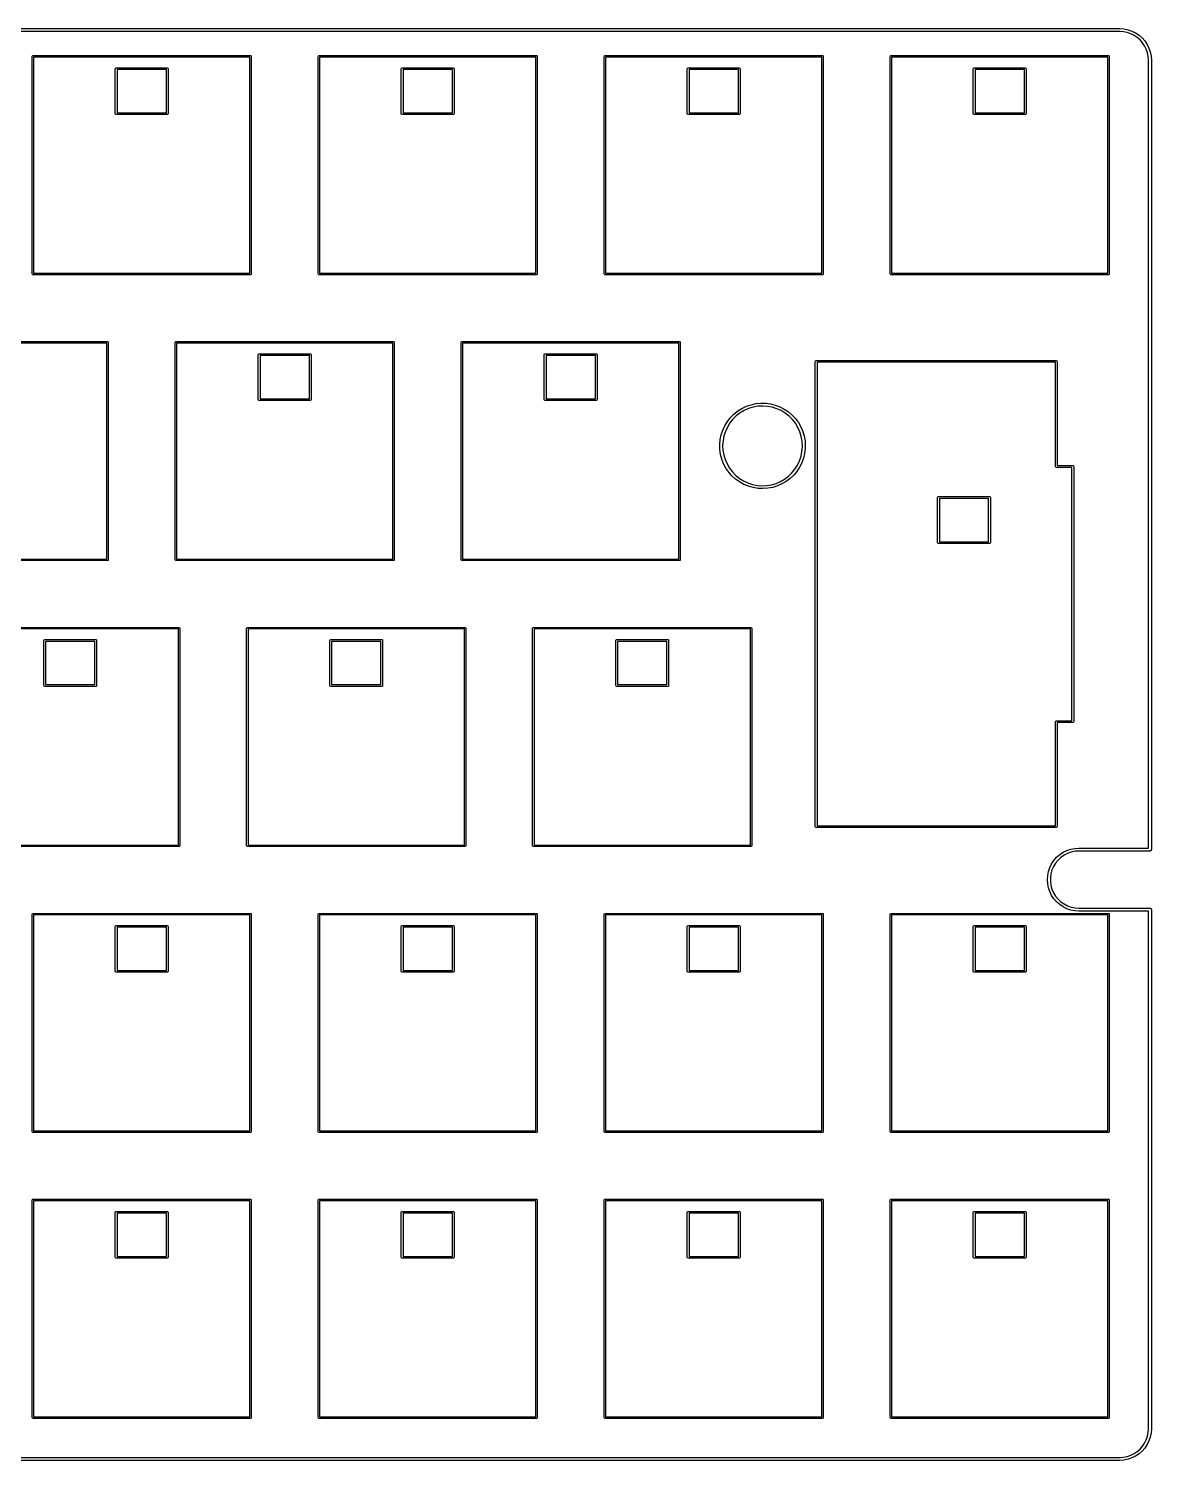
# Model space of a CAD drawing. Extents: x 0 to 11.3, y -3.8 to 0.
# Drawn here: x 8.328 to 11.273, y -3.773 to -0.017 of the extents above; entities that cross this region are included whole.
import ezdxf

# ---------------------------------------------------------------- set-up
doc = ezdxf.new("R2010")
doc.units = 0
doc.header["$MEASUREMENT"] = 0
doc.layers.add('BLACK', color=7, linetype='CONTINUOUS')

msp = doc.modelspace()

# ---------------------------------------------------------------- linework, layer by layer
at = {"layer": 'BLACK', "linetype": 'CONTINUOUS'}
for p, q in [((0.06, -0.0167), (11.19, -0.0167)), ((11.19, -0.0246), (0.06, -0.0246)), ((11.19, -0.0167), (11.2008, -0.0174)), ((11.1904, -0.0245), (11.19, -0.0246)), ((11.1997, -0.0251), (11.1904, -0.0245)), ((11.2094, -0.027), (11.1997, -0.0251)), ((11.2008, -0.0174), (11.2114, -0.0195)), ((11.2186, -0.0302), (11.2094, -0.027)), ((11.2114, -0.0195), (11.2216, -0.023)), ((11.2274, -0.0345), (11.2186, -0.0302)), ((11.2216, -0.023), (11.2313, -0.0278)), ((11.2356, -0.0399), (11.2274, -0.0345)), ((11.2313, -0.0278), (11.2403, -0.0338)), ((11.2403, -0.0338), (11.2484, -0.0409)), ((11.243, -0.0464), (11.2356, -0.0399)), ((11.2494, -0.0538), (11.243, -0.0464)), ((11.2484, -0.0409), (11.2556, -0.0491)), ((11.2549, -0.0619), (11.2494, -0.0538)), ((11.2592, -0.0707), (11.2549, -0.0619)), ((11.2556, -0.0491), (11.2616, -0.0581)), ((11.2624, -0.08), (11.2592, -0.0707)), ((11.2616, -0.0581), (11.2663, -0.0678)), ((11.2663, -0.0678), (11.2698, -0.078)), ((8.3376, -0.0896), (8.3382, -0.0882)), ((8.3376, -0.6604), (8.3376, -0.0896)), ((8.3382, -0.0882), (8.3396, -0.0876)), ((8.3396, -0.0876), (8.9104, -0.0876)), ((8.3415, -0.0915), (8.3415, -0.6585)), ((8.9085, -0.0915), (8.3415, -0.0915)), ((8.9085, -0.6585), (8.9085, -0.0915)), ((8.9104, -0.0876), (8.9118, -0.0882)), ((8.9118, -0.0882), (8.9124, -0.0896)), ((8.9124, -0.0896), (8.9124, -0.6604)), ((9.0876, -0.0896), (9.0882, -0.0882)), ((9.0876, -0.6604), (9.0876, -0.0896)), ((9.0882, -0.0882), (9.0896, -0.0876)), ((9.0896, -0.0876), (9.6604, -0.0876)), ((9.0915, -0.0915), (9.0915, -0.6585)), ((9.6585, -0.0915), (9.0915, -0.0915)), ((9.6585, -0.6585), (9.6585, -0.0915)), ((9.6604, -0.0876), (9.6618, -0.0882)), ((9.6618, -0.0882), (9.6624, -0.0896)), ((9.6624, -0.0896), (9.6624, -0.6604)), ((9.8376, -0.0896), (9.8382, -0.0882)), ((9.8376, -0.6604), (9.8376, -0.0896)), ((9.8382, -0.0882), (9.8396, -0.0876)), ((9.8396, -0.0876), (10.4104, -0.0876)), ((9.8415, -0.0915), (9.8415, -0.6585)), ((10.4085, -0.0915), (9.8415, -0.0915)), ((10.4085, -0.6585), (10.4085, -0.0915)), ((10.4104, -0.0876), (10.4118, -0.0882)), ((10.4118, -0.0882), (10.4124, -0.0896)), ((10.4124, -0.0896), (10.4124, -0.6604)), ((10.5876, -0.0896), (10.5882, -0.0882)), ((10.5876, -0.6604), (10.5876, -0.0896)), ((10.5882, -0.0882), (10.5896, -0.0876)), ((10.5896, -0.0876), (11.1604, -0.0876)), ((10.5915, -0.0915), (10.5915, -0.6585)), ((11.1585, -0.0915), (10.5915, -0.0915)), ((11.1585, -0.6585), (11.1585, -0.0915)), ((11.1604, -0.0876), (11.1618, -0.0882)), ((11.1618, -0.0882), (11.1624, -0.0896)), ((11.1624, -0.0896), (11.1624, -0.6604)), ((11.2643, -0.0896), (11.2624, -0.08)), ((11.2649, -0.099), (11.2643, -0.0896)), ((11.2648, -0.0994), (11.2649, -0.099)), ((11.2648, -2.1663), (11.2648, -0.0994)), ((11.2698, -0.078), (11.2719, -0.0886)), ((11.2719, -0.0886), (11.2726, -0.0994)), ((11.2726, -0.0994), (11.2726, -2.1703)), ((8.5557, -0.1218), (8.5564, -0.1202)), ((8.5557, -0.24), (8.5557, -0.1218)), ((8.5564, -0.1202), (8.5581, -0.1195)), ((8.5581, -0.1195), (8.6919, -0.1195)), ((8.5604, -0.1242), (8.5604, -0.2376)), ((8.6896, -0.1242), (8.5604, -0.1242)), ((8.6896, -0.2376), (8.6896, -0.1242)), ((8.6919, -0.1195), (8.6936, -0.1202)), ((8.6936, -0.1202), (8.6943, -0.1218)), ((8.6943, -0.1218), (8.6943, -0.24)), ((9.3057, -0.1218), (9.3064, -0.1202)), ((9.3057, -0.24), (9.3057, -0.1218)), ((9.3064, -0.1202), (9.3081, -0.1195)), ((9.3081, -0.1195), (9.4419, -0.1195)), ((9.3104, -0.1242), (9.3104, -0.2376)), ((9.4396, -0.1242), (9.3104, -0.1242)), ((9.4396, -0.2376), (9.4396, -0.1242)), ((9.4419, -0.1195), (9.4436, -0.1202)), ((9.4436, -0.1202), (9.4443, -0.1218)), ((9.4443, -0.1218), (9.4443, -0.24)), ((10.0557, -0.1218), (10.0564, -0.1202)), ((10.0557, -0.24), (10.0557, -0.1218)), ((10.0564, -0.1202), (10.0581, -0.1195)), ((10.0581, -0.1195), (10.1919, -0.1195)), ((10.0604, -0.1242), (10.0604, -0.2376)), ((10.1896, -0.1242), (10.0604, -0.1242)), ((10.1896, -0.2376), (10.1896, -0.1242)), ((10.1919, -0.1195), (10.1936, -0.1202)), ((10.1936, -0.1202), (10.1943, -0.1218)), ((10.1943, -0.1218), (10.1943, -0.24)), ((10.8057, -0.1218), (10.8064, -0.1202)), ((10.8057, -0.24), (10.8057, -0.1218)), ((10.8064, -0.1202), (10.8081, -0.1195)), ((10.8081, -0.1195), (10.9419, -0.1195)), ((10.8104, -0.1242), (10.8104, -0.2376)), ((10.9396, -0.1242), (10.8104, -0.1242)), ((10.9396, -0.2376), (10.9396, -0.1242)), ((10.9419, -0.1195), (10.9436, -0.1202)), ((10.9436, -0.1202), (10.9443, -0.1218)), ((10.9443, -0.1218), (10.9443, -0.24)), ((8.5564, -0.2416), (8.5557, -0.24)), ((8.5581, -0.2423), (8.5564, -0.2416)), ((8.6919, -0.2423), (8.5581, -0.2423)), ((8.5604, -0.2376), (8.6896, -0.2376)), ((8.6936, -0.2416), (8.6919, -0.2423)), ((8.6943, -0.24), (8.6936, -0.2416)), ((9.3064, -0.2416), (9.3057, -0.24)), ((9.3081, -0.2423), (9.3064, -0.2416)), ((9.4419, -0.2423), (9.3081, -0.2423)), ((9.3104, -0.2376), (9.4396, -0.2376)), ((9.4436, -0.2416), (9.4419, -0.2423)), ((9.4443, -0.24), (9.4436, -0.2416)), ((10.0564, -0.2416), (10.0557, -0.24)), ((10.0581, -0.2423), (10.0564, -0.2416)), ((10.1919, -0.2423), (10.0581, -0.2423)), ((10.0604, -0.2376), (10.1896, -0.2376)), ((10.1936, -0.2416), (10.1919, -0.2423)), ((10.1943, -0.24), (10.1936, -0.2416)), ((10.8064, -0.2416), (10.8057, -0.24)), ((10.8081, -0.2423), (10.8064, -0.2416)), ((10.9419, -0.2423), (10.8081, -0.2423)), ((10.8104, -0.2376), (10.9396, -0.2376)), ((10.9436, -0.2416), (10.9419, -0.2423)), ((10.9443, -0.24), (10.9436, -0.2416)), ((8.3382, -0.6618), (8.3376, -0.6604)), ((8.3396, -0.6624), (8.3382, -0.6618)), ((8.9104, -0.6624), (8.3396, -0.6624)), ((8.3415, -0.6585), (8.9085, -0.6585)), ((8.9118, -0.6618), (8.9104, -0.6624)), ((8.9124, -0.6604), (8.9118, -0.6618)), ((9.0882, -0.6618), (9.0876, -0.6604)), ((9.0896, -0.6624), (9.0882, -0.6618)), ((9.6604, -0.6624), (9.0896, -0.6624)), ((9.0915, -0.6585), (9.6585, -0.6585)), ((9.6618, -0.6618), (9.6604, -0.6624)), ((9.6624, -0.6604), (9.6618, -0.6618)), ((9.8382, -0.6618), (9.8376, -0.6604)), ((9.8396, -0.6624), (9.8382, -0.6618)), ((10.4104, -0.6624), (9.8396, -0.6624)), ((9.8415, -0.6585), (10.4085, -0.6585)), ((10.4118, -0.6618), (10.4104, -0.6624)), ((10.4124, -0.6604), (10.4118, -0.6618)), ((10.5882, -0.6618), (10.5876, -0.6604)), ((10.5896, -0.6624), (10.5882, -0.6618)), ((11.1604, -0.6624), (10.5896, -0.6624)), ((10.5915, -0.6585), (11.1585, -0.6585)), ((11.1618, -0.6618), (11.1604, -0.6624)), ((11.1624, -0.6604), (11.1618, -0.6618)), ((7.9646, -0.8376), (8.5354, -0.8376)), ((8.5335, -0.8415), (7.9665, -0.8415)), ((8.5335, -1.4085), (8.5335, -0.8415)), ((8.5354, -0.8376), (8.5368, -0.8382)), ((8.5368, -0.8382), (8.5374, -0.8396)), ((8.5374, -0.8396), (8.5374, -1.4104)), ((8.7126, -0.8396), (8.7132, -0.8382)), ((8.7126, -1.4104), (8.7126, -0.8396)), ((8.7132, -0.8382), (8.7146, -0.8376)), ((8.7146, -0.8376), (9.2854, -0.8376)), ((8.7165, -0.8415), (8.7165, -1.4085)), ((9.2835, -0.8415), (8.7165, -0.8415)), ((9.2835, -1.4085), (9.2835, -0.8415)), ((9.2854, -0.8376), (9.2868, -0.8382)), ((9.2868, -0.8382), (9.2874, -0.8396)), ((9.2874, -0.8396), (9.2874, -1.4104)), ((9.4626, -0.8396), (9.4632, -0.8382)), ((9.4626, -1.4104), (9.4626, -0.8396)), ((9.4632, -0.8382), (9.4646, -0.8376)), ((9.4646, -0.8376), (10.0354, -0.8376)), ((9.4665, -0.8415), (9.4665, -1.4085)), ((10.0335, -0.8415), (9.4665, -0.8415)), ((10.0335, -1.4085), (10.0335, -0.8415)), ((10.0354, -0.8376), (10.0368, -0.8382)), ((10.0368, -0.8382), (10.0374, -0.8396)), ((10.0374, -0.8396), (10.0374, -1.4104)), ((8.9307, -0.8719), (8.9314, -0.8702)), ((8.9307, -0.99), (8.9307, -0.8719)), ((8.9314, -0.8702), (8.9331, -0.8695)), ((8.9331, -0.8695), (9.0669, -0.8695)), ((8.9354, -0.8742), (8.9354, -0.9876)), ((9.0646, -0.8742), (8.9354, -0.8742)), ((9.0646, -0.9876), (9.0646, -0.8742)), ((9.0669, -0.8695), (9.0686, -0.8702)), ((9.0686, -0.8702), (9.0693, -0.8719)), ((9.0693, -0.8719), (9.0693, -0.99)), ((9.6807, -0.8719), (9.6814, -0.8702)), ((9.6807, -0.99), (9.6807, -0.8719)), ((9.6814, -0.8702), (9.6831, -0.8695)), ((9.6831, -0.8695), (9.8169, -0.8695)), ((9.6854, -0.8742), (9.6854, -0.9876)), ((9.8146, -0.8742), (9.6854, -0.8742)), ((9.8146, -0.9876), (9.8146, -0.8742)), ((9.8169, -0.8695), (9.8186, -0.8702)), ((9.8186, -0.8702), (9.8193, -0.8719)), ((9.8193, -0.8719), (9.8193, -0.99)), ((10.3911, -0.8898), (10.3918, -0.8881)), ((10.3911, -2.1102), (10.3911, -0.8898)), ((10.3918, -0.8881), (10.3935, -0.8874)), ((10.3935, -0.8874), (11.0234, -0.8874)), ((11.021, -0.8921), (10.3958, -0.8921)), ((10.3958, -0.8921), (10.3958, -2.1079)), ((11.021, -1.1654), (11.021, -0.8921)), ((11.0234, -0.8874), (11.0251, -0.8881)), ((11.0251, -0.8881), (11.0257, -0.8898)), ((11.0257, -0.8898), (11.0257, -1.163)), ((8.9314, -0.9916), (8.9307, -0.99)), ((8.9331, -0.9923), (8.9314, -0.9916)), ((9.0669, -0.9923), (8.9331, -0.9923)), ((8.9354, -0.9876), (9.0646, -0.9876)), ((9.0686, -0.9916), (9.0669, -0.9923)), ((9.0693, -0.99), (9.0686, -0.9916)), ((9.6814, -0.9916), (9.6807, -0.99)), ((9.6831, -0.9923), (9.6814, -0.9916)), ((9.8169, -0.9923), (9.6831, -0.9923)), ((9.6854, -0.9876), (9.8146, -0.9876)), ((9.8186, -0.9916), (9.8169, -0.9923)), ((9.8193, -0.99), (9.8186, -0.9916)), ((10.188, -1.0198), (10.1989, -1.013)), ((10.1989, -1.013), (10.2106, -1.0074)), ((10.2165, -1.0133), (10.205, -1.0184)), ((10.2106, -1.0074), (10.2228, -1.0032)), ((10.2286, -1.0097), (10.2165, -1.0133)), ((10.2228, -1.0032), (10.2354, -1.0005)), ((10.2409, -1.0075), (10.2286, -1.0097)), ((10.2354, -1.0005), (10.2483, -0.9992)), ((10.2535, -1.0068), (10.2409, -1.0075)), ((10.2483, -0.9992), (10.2612, -0.9994)), ((10.2661, -1.0076), (10.2535, -1.0068)), ((10.2612, -0.9994), (10.274, -1.0011)), ((10.2784, -1.0099), (10.2661, -1.0076)), ((10.274, -1.0011), (10.2865, -1.0042)), ((10.2904, -1.0137), (10.2784, -1.0099)), ((10.2865, -1.0042), (10.2986, -1.0088)), ((10.3019, -1.0189), (10.2904, -1.0137)), ((10.2986, -1.0088), (10.3101, -1.0147)), ((10.1541, -1.0583), (10.1608, -1.0473)), ((10.1608, -1.0473), (10.1688, -1.0371)), ((10.1674, -1.0512), (10.1608, -1.0619)), ((10.1753, -1.0414), (10.1674, -1.0512)), ((10.1688, -1.0371), (10.1779, -1.0279)), ((10.1842, -1.0325), (10.1753, -1.0414)), ((10.1779, -1.0279), (10.188, -1.0198)), ((10.1942, -1.0249), (10.1842, -1.0325)), ((10.205, -1.0184), (10.1942, -1.0249)), ((10.3126, -1.0255), (10.3019, -1.0189)), ((10.3101, -1.0147), (10.3208, -1.0219)), ((10.3225, -1.0333), (10.3126, -1.0255)), ((10.3208, -1.0219), (10.3306, -1.0303)), ((10.3314, -1.0422), (10.3225, -1.0333)), ((10.3306, -1.0303), (10.3394, -1.0398)), ((10.3391, -1.0521), (10.3314, -1.0422)), ((10.3394, -1.0398), (10.3471, -1.0502)), ((10.3471, -1.0502), (10.3535, -1.0614)), ((10.142, -1.0949), (10.1446, -1.0823)), ((10.1446, -1.0823), (10.1486, -1.07)), ((10.1486, -1.07), (10.1541, -1.0583)), ((10.1517, -1.0853), (10.1493, -1.0977)), ((10.1556, -1.0733), (10.1517, -1.0853)), ((10.1608, -1.0619), (10.1556, -1.0733)), ((10.3456, -1.0629), (10.3391, -1.0521)), ((10.3507, -1.0744), (10.3456, -1.0629)), ((10.3545, -1.0864), (10.3507, -1.0744)), ((10.3535, -1.0614), (10.3585, -1.0733)), ((10.3567, -1.0987), (10.3545, -1.0864)), ((10.3585, -1.0733), (10.3622, -1.0857)), ((10.3622, -1.0857), (10.3644, -1.0984)), ((10.1408, -1.1078), (10.142, -1.0949)), ((10.1409, -1.1102), (10.1408, -1.1078)), ((10.1411, -1.1207), (10.1409, -1.1102)), ((10.143, -1.1335), (10.1411, -1.1207)), ((10.1493, -1.0977), (10.1484, -1.1102)), ((10.1484, -1.1102), (10.1491, -1.1228)), ((10.1491, -1.1228), (10.1512, -1.1352)), ((10.3539, -1.1383), (10.3564, -1.126)), ((10.3564, -1.126), (10.3575, -1.1135)), ((10.3575, -1.1113), (10.3567, -1.0987)), ((10.3575, -1.1135), (10.3575, -1.1113)), ((10.3649, -1.1183), (10.3634, -1.1312)), ((10.3644, -1.0984), (10.3652, -1.1113)), ((10.3652, -1.1113), (10.3649, -1.1183)), ((10.1462, -1.146), (10.143, -1.1335)), ((10.1509, -1.158), (10.1462, -1.146)), ((10.157, -1.1694), (10.1509, -1.158)), ((10.1512, -1.1352), (10.1548, -1.1472)), ((10.1548, -1.1472), (10.1598, -1.1587)), ((10.1598, -1.1587), (10.1662, -1.1696)), ((10.3378, -1.1723), (10.3445, -1.1617)), ((10.3445, -1.1617), (10.3499, -1.1503)), ((10.3499, -1.1503), (10.3539, -1.1383)), ((10.3559, -1.1559), (10.3501, -1.1674)), ((10.3604, -1.1437), (10.3559, -1.1559)), ((10.3634, -1.1312), (10.3604, -1.1437)), ((11.0257, -1.163), (11.0667, -1.163)), ((11.0667, -1.163), (11.0684, -1.1637)), ((11.0684, -1.1637), (11.0691, -1.1654)), ((10.1643, -1.1801), (10.157, -1.1694)), ((10.1728, -1.1898), (10.1643, -1.1801)), ((10.1662, -1.1696), (10.1738, -1.1796)), ((10.1823, -1.1985), (10.1728, -1.1898)), ((10.1738, -1.1796), (10.1826, -1.1886)), ((10.1928, -1.206), (10.1823, -1.1985)), ((10.1826, -1.1886), (10.1924, -1.1965)), ((10.1924, -1.1965), (10.2031, -1.2032)), ((10.2999, -1.2047), (10.3108, -1.1984)), ((10.3108, -1.1984), (10.3208, -1.1908)), ((10.3254, -1.197), (10.315, -1.2048)), ((10.3208, -1.1908), (10.3299, -1.1821)), ((10.3347, -1.1881), (10.3254, -1.197)), ((10.3299, -1.1821), (10.3378, -1.1723)), ((10.343, -1.1782), (10.3347, -1.1881)), ((10.3501, -1.1674), (10.343, -1.1782)), ((11.0217, -1.167), (11.021, -1.1654)), ((11.0234, -1.1677), (11.0217, -1.167)), ((11.0643, -1.1677), (11.0234, -1.1677)), ((11.0643, -1.8323), (11.0643, -1.1677)), ((11.0691, -1.1654), (11.0691, -1.8346)), ((10.2041, -1.2123), (10.1928, -1.206)), ((10.2031, -1.2032), (10.2145, -1.2085)), ((10.2161, -1.2173), (10.2041, -1.2123)), ((10.2145, -1.2085), (10.2264, -1.2124)), ((10.2285, -1.2208), (10.2161, -1.2173)), ((10.2264, -1.2124), (10.2388, -1.2149)), ((10.2412, -1.2229), (10.2285, -1.2208)), ((10.2388, -1.2149), (10.2513, -1.2158)), ((10.2541, -1.2235), (10.2412, -1.2229)), ((10.2513, -1.2158), (10.2639, -1.2152)), ((10.267, -1.2226), (10.2541, -1.2235)), ((10.2639, -1.2152), (10.2763, -1.2132)), ((10.2797, -1.2203), (10.267, -1.2226)), ((10.2763, -1.2132), (10.2884, -1.2096)), ((10.2921, -1.2165), (10.2797, -1.2203)), ((10.2884, -1.2096), (10.2999, -1.2047)), ((10.3039, -1.2113), (10.2921, -1.2165)), ((10.315, -1.2048), (10.3039, -1.2113)), ((10.712, -1.2469), (10.7127, -1.2452)), ((10.712, -1.365), (10.712, -1.2469)), ((10.7127, -1.2452), (10.7143, -1.2445)), ((10.7143, -1.2445), (10.8482, -1.2445)), ((10.7167, -1.2492), (10.7167, -1.3626)), ((10.8458, -1.2492), (10.7167, -1.2492)), ((10.8458, -1.3626), (10.8458, -1.2492)), ((10.8482, -1.2445), (10.8499, -1.2452)), ((10.8499, -1.2452), (10.8506, -1.2469)), ((10.8506, -1.2469), (10.8506, -1.365)), ((10.7127, -1.3666), (10.712, -1.365)), ((10.7143, -1.3673), (10.7127, -1.3666)), ((10.8482, -1.3673), (10.7143, -1.3673)), ((10.7167, -1.3626), (10.8458, -1.3626)), ((10.8499, -1.3666), (10.8482, -1.3673)), ((10.8506, -1.365), (10.8499, -1.3666)), ((8.5354, -1.4124), (7.9646, -1.4124)), ((7.9665, -1.4085), (8.5335, -1.4085)), ((8.5368, -1.4118), (8.5354, -1.4124)), ((8.5374, -1.4104), (8.5368, -1.4118)), ((8.7132, -1.4118), (8.7126, -1.4104)), ((8.7146, -1.4124), (8.7132, -1.4118)), ((9.2854, -1.4124), (8.7146, -1.4124)), ((8.7165, -1.4085), (9.2835, -1.4085)), ((9.2868, -1.4118), (9.2854, -1.4124)), ((9.2874, -1.4104), (9.2868, -1.4118)), ((9.4632, -1.4118), (9.4626, -1.4104)), ((9.4646, -1.4124), (9.4632, -1.4118)), ((10.0354, -1.4124), (9.4646, -1.4124)), ((9.4665, -1.4085), (10.0335, -1.4085)), ((10.0368, -1.4118), (10.0354, -1.4124)), ((10.0374, -1.4104), (10.0368, -1.4118)), ((8.1521, -1.5876), (8.7229, -1.5876)), ((8.721, -1.5915), (8.154, -1.5915)), ((8.721, -2.1585), (8.721, -1.5915)), ((8.7229, -1.5876), (8.7243, -1.5882)), ((8.7243, -1.5882), (8.7249, -1.5896)), ((8.7249, -1.5896), (8.7249, -2.1604)), ((8.9001, -1.5896), (8.9007, -1.5882)), ((8.9001, -2.1604), (8.9001, -1.5896)), ((8.9007, -1.5882), (8.9021, -1.5876)), ((8.9021, -1.5876), (9.4729, -1.5876)), ((8.904, -1.5915), (8.904, -2.1585)), ((9.471, -1.5915), (8.904, -1.5915)), ((9.471, -2.1585), (9.471, -1.5915)), ((9.4729, -1.5876), (9.4743, -1.5882)), ((9.4743, -1.5882), (9.4749, -1.5896)), ((9.4749, -1.5896), (9.4749, -2.1604)), ((9.6501, -1.5896), (9.6507, -1.5882)), ((9.6501, -2.1604), (9.6501, -1.5896)), ((9.6507, -1.5882), (9.6521, -1.5876)), ((9.6521, -1.5876), (10.2229, -1.5876)), ((9.654, -1.5915), (9.654, -2.1585)), ((10.221, -1.5915), (9.654, -1.5915)), ((10.221, -2.1585), (10.221, -1.5915)), ((10.2229, -1.5876), (10.2243, -1.5882)), ((10.2243, -1.5882), (10.2249, -1.5896)), ((10.2249, -1.5896), (10.2249, -2.1604)), ((8.3682, -1.6219), (8.3689, -1.6202)), ((8.3682, -1.74), (8.3682, -1.6219)), ((8.3689, -1.6202), (8.3706, -1.6195)), ((8.3706, -1.6195), (8.5044, -1.6195)), ((8.3729, -1.6242), (8.3729, -1.7376)), ((8.5021, -1.6242), (8.3729, -1.6242)), ((8.5021, -1.7376), (8.5021, -1.6242)), ((8.5044, -1.6195), (8.5061, -1.6202)), ((8.5061, -1.6202), (8.5068, -1.6219)), ((8.5068, -1.6219), (8.5068, -1.74)), ((9.1182, -1.6219), (9.1189, -1.6202)), ((9.1182, -1.74), (9.1182, -1.6219)), ((9.1189, -1.6202), (9.1206, -1.6195)), ((9.1206, -1.6195), (9.2544, -1.6195)), ((9.1229, -1.6242), (9.1229, -1.7376)), ((9.2521, -1.6242), (9.1229, -1.6242)), ((9.2521, -1.7376), (9.2521, -1.6242)), ((9.2544, -1.6195), (9.2561, -1.6202)), ((9.2561, -1.6202), (9.2568, -1.6219)), ((9.2568, -1.6219), (9.2568, -1.74)), ((9.8682, -1.6219), (9.8689, -1.6202)), ((9.8682, -1.74), (9.8682, -1.6219)), ((9.8689, -1.6202), (9.8706, -1.6195)), ((9.8706, -1.6195), (10.0044, -1.6195)), ((9.8729, -1.6242), (9.8729, -1.7376)), ((10.0021, -1.6242), (9.8729, -1.6242)), ((10.0021, -1.7376), (10.0021, -1.6242)), ((10.0044, -1.6195), (10.0061, -1.6202)), ((10.0061, -1.6202), (10.0068, -1.6219)), ((10.0068, -1.6219), (10.0068, -1.74)), ((8.3689, -1.7416), (8.3682, -1.74)), ((8.3706, -1.7423), (8.3689, -1.7416)), ((8.5044, -1.7423), (8.3706, -1.7423)), ((8.3729, -1.7376), (8.5021, -1.7376)), ((8.5061, -1.7416), (8.5044, -1.7423)), ((8.5068, -1.74), (8.5061, -1.7416)), ((9.1189, -1.7416), (9.1182, -1.74)), ((9.1206, -1.7423), (9.1189, -1.7416)), ((9.2544, -1.7423), (9.1206, -1.7423)), ((9.1229, -1.7376), (9.2521, -1.7376)), ((9.2561, -1.7416), (9.2544, -1.7423)), ((9.2568, -1.74), (9.2561, -1.7416)), ((9.8689, -1.7416), (9.8682, -1.74)), ((9.8706, -1.7423), (9.8689, -1.7416)), ((10.0044, -1.7423), (9.8706, -1.7423)), ((9.8729, -1.7376), (10.0021, -1.7376)), ((10.0061, -1.7416), (10.0044, -1.7423)), ((10.0068, -1.74), (10.0061, -1.7416)), ((11.021, -1.8346), (11.0217, -1.833)), ((11.021, -2.1079), (11.021, -1.8346)), ((11.0217, -1.833), (11.0234, -1.8323)), ((11.0234, -1.8323), (11.0643, -1.8323)), ((11.0667, -1.837), (11.0257, -1.837)), ((11.0257, -1.837), (11.0257, -2.1102)), ((11.0684, -1.8363), (11.0667, -1.837)), ((11.0691, -1.8346), (11.0684, -1.8363)), ((10.3918, -2.1119), (10.3911, -2.1102)), ((10.3935, -2.1126), (10.3918, -2.1119)), ((11.0234, -2.1126), (10.3935, -2.1126)), ((10.3958, -2.1079), (11.021, -2.1079)), ((11.0251, -2.1119), (11.0234, -2.1126)), ((11.0257, -2.1102), (11.0251, -2.1119)), ((8.7229, -2.1624), (8.1521, -2.1624)), ((8.154, -2.1585), (8.721, -2.1585)), ((8.7243, -2.1618), (8.7229, -2.1624)), ((8.7249, -2.1604), (8.7243, -2.1618)), ((8.9007, -2.1618), (8.9001, -2.1604)), ((8.9021, -2.1624), (8.9007, -2.1618)), ((9.4729, -2.1624), (8.9021, -2.1624)), ((8.904, -2.1585), (9.471, -2.1585)), ((9.4743, -2.1618), (9.4729, -2.1624)), ((9.4749, -2.1604), (9.4743, -2.1618)), ((9.6507, -2.1618), (9.6501, -2.1604)), ((9.6521, -2.1624), (9.6507, -2.1618)), ((10.2229, -2.1624), (9.6521, -2.1624)), ((9.654, -2.1585), (10.221, -2.1585)), ((10.2243, -2.1618), (10.2229, -2.1624)), ((10.2249, -2.1604), (10.2243, -2.1618)), ((11.0323, -2.1834), (11.0413, -2.1774)), ((11.0413, -2.1774), (11.051, -2.1726)), ((11.051, -2.1726), (11.0613, -2.1692)), ((11.0624, -2.1768), (11.0528, -2.1803)), ((11.0613, -2.1692), (11.0719, -2.1671)), ((11.0725, -2.1747), (11.0624, -2.1768)), ((11.0719, -2.1671), (11.0827, -2.1663)), ((11.0822, -2.1741), (11.0725, -2.1747)), ((11.0827, -2.1742), (11.0822, -2.1741)), ((11.0827, -2.1663), (11.2648, -2.1663)), ((11.2687, -2.1742), (11.0827, -2.1742)), ((11.2693, -2.174), (11.2687, -2.1742)), ((11.2699, -2.174), (11.2693, -2.174)), ((11.2704, -2.1736), (11.2699, -2.174)), ((11.271, -2.1735), (11.2704, -2.1736)), ((11.2714, -2.173), (11.271, -2.1735)), ((11.2719, -2.1726), (11.2714, -2.173)), ((11.2721, -2.172), (11.2719, -2.1726)), ((11.2724, -2.1715), (11.2721, -2.172)), ((11.2726, -2.1703), (11.2724, -2.1709)), ((11.2724, -2.1709), (11.2724, -2.1715)), ((11.0063, -2.2174), (11.0111, -2.2077)), ((11.0111, -2.2077), (11.0171, -2.1987)), ((11.0161, -2.2145), (11.012, -2.2239)), ((11.0214, -2.2058), (11.0161, -2.2145)), ((11.0171, -2.1987), (11.0242, -2.1905)), ((11.0279, -2.1978), (11.0214, -2.2058)), ((11.0242, -2.1905), (11.0323, -2.1834)), ((11.0354, -2.1909), (11.0279, -2.1978)), ((11.0437, -2.185), (11.0354, -2.1909)), ((11.0528, -2.1803), (11.0437, -2.185)), ((11, -2.249), (11.0007, -2.2382)), ((11.0007, -2.2598), (11, -2.249)), ((11.0007, -2.2382), (11.0028, -2.2276)), ((11.0028, -2.2276), (11.0063, -2.2174)), ((11.0093, -2.2338), (11.0079, -2.2439)), ((11.0079, -2.2439), (11.0079, -2.2541)), ((11.012, -2.2239), (11.0093, -2.2338)), ((11.0028, -2.2704), (11.0007, -2.2598)), ((11.0063, -2.2807), (11.0028, -2.2704)), ((11.0111, -2.2904), (11.0063, -2.2807)), ((11.0079, -2.2541), (11.0093, -2.2643)), ((11.0093, -2.2643), (11.012, -2.2741)), ((11.0171, -2.2994), (11.0111, -2.2904)), ((11.012, -2.2741), (11.0161, -2.2835)), ((11.0161, -2.2835), (11.0214, -2.2923)), ((11.0242, -2.3075), (11.0171, -2.2994)), ((11.0214, -2.2923), (11.0279, -2.3002)), ((11.0323, -2.3146), (11.0242, -2.3075)), ((11.0279, -2.3002), (11.0354, -2.3072)), ((11.0413, -2.3206), (11.0323, -2.3146)), ((11.0354, -2.3072), (11.0437, -2.3131)), ((11.051, -2.3254), (11.0413, -2.3206)), ((11.0437, -2.3131), (11.0528, -2.3178)), ((11.0613, -2.3289), (11.051, -2.3254)), ((11.0528, -2.3178), (11.0624, -2.3212)), ((11.0624, -2.3212), (11.0725, -2.3233)), ((11.0725, -2.3233), (11.0822, -2.324)), ((11.0822, -2.324), (11.0827, -2.3238)), ((11.0827, -2.3238), (11.2687, -2.3238)), ((11.2687, -2.3238), (11.2693, -2.324)), ((11.2693, -2.324), (11.2699, -2.324)), ((11.2699, -2.324), (11.2704, -2.3244)), ((11.2704, -2.3244), (11.271, -2.3246)), ((11.271, -2.3246), (11.2714, -2.3251)), ((11.2714, -2.3251), (11.2719, -2.3254)), ((11.2719, -2.3254), (11.2721, -2.326)), ((11.2721, -2.326), (11.2724, -2.3265)), ((11.2724, -2.3265), (11.2724, -2.3272)), ((11.2724, -2.3272), (11.2726, -2.3278)), ((11.2726, -2.3278), (11.2726, -3.69)), ((8.3376, -2.3396), (8.3382, -2.3382)), ((8.3376, -2.9104), (8.3376, -2.3396)), ((8.3382, -2.3382), (8.3396, -2.3376)), ((8.3396, -2.3376), (8.9104, -2.3376)), ((8.3415, -2.3415), (8.3415, -2.9085)), ((8.9085, -2.3415), (8.3415, -2.3415)), ((8.9085, -2.9085), (8.9085, -2.3415)), ((8.9104, -2.3376), (8.9118, -2.3382)), ((8.9118, -2.3382), (8.9124, -2.3396)), ((8.9124, -2.3396), (8.9124, -2.9104)), ((9.0876, -2.3396), (9.0882, -2.3382)), ((9.0876, -2.9104), (9.0876, -2.3396)), ((9.0882, -2.3382), (9.0896, -2.3376)), ((9.0896, -2.3376), (9.6604, -2.3376)), ((9.0915, -2.3415), (9.0915, -2.9085)), ((9.6585, -2.3415), (9.0915, -2.3415)), ((9.6585, -2.9085), (9.6585, -2.3415)), ((9.6604, -2.3376), (9.6618, -2.3382)), ((9.6618, -2.3382), (9.6624, -2.3396)), ((9.6624, -2.3396), (9.6624, -2.9104)), ((9.8376, -2.3396), (9.8382, -2.3382)), ((9.8376, -2.9104), (9.8376, -2.3396)), ((9.8382, -2.3382), (9.8396, -2.3376)), ((9.8396, -2.3376), (10.4104, -2.3376)), ((9.8415, -2.3415), (9.8415, -2.9085)), ((10.4085, -2.3415), (9.8415, -2.3415)), ((10.4085, -2.9085), (10.4085, -2.3415)), ((10.4104, -2.3376), (10.4118, -2.3382)), ((10.4118, -2.3382), (10.4124, -2.3396)), ((10.4124, -2.3396), (10.4124, -2.9104)), ((10.5876, -2.3396), (10.5882, -2.3382)), ((10.5876, -2.9104), (10.5876, -2.3396)), ((10.5882, -2.3382), (10.5896, -2.3376)), ((10.5896, -2.3376), (11.1604, -2.3376)), ((10.5915, -2.3415), (10.5915, -2.9085)), ((11.1585, -2.3415), (10.5915, -2.3415)), ((11.0719, -2.331), (11.0613, -2.3289)), ((11.0827, -2.3317), (11.0719, -2.331)), ((11.2648, -2.3317), (11.0827, -2.3317)), ((11.1585, -2.9085), (11.1585, -2.3415)), ((11.1604, -2.3376), (11.1618, -2.3382)), ((11.1618, -2.3382), (11.1624, -2.3396)), ((11.1624, -2.3396), (11.1624, -2.9104)), ((11.2648, -3.69), (11.2648, -2.3317)), ((8.5557, -2.3718), (8.5564, -2.3702)), ((8.5557, -2.49), (8.5557, -2.3718)), ((8.5564, -2.3702), (8.5581, -2.3695)), ((8.5581, -2.3695), (8.6919, -2.3695)), ((8.5604, -2.3742), (8.5604, -2.4876)), ((8.6896, -2.3742), (8.5604, -2.3742)), ((8.6896, -2.4876), (8.6896, -2.3742)), ((8.6919, -2.3695), (8.6936, -2.3702)), ((8.6936, -2.3702), (8.6943, -2.3718)), ((8.6943, -2.3718), (8.6943, -2.49)), ((9.3057, -2.3718), (9.3064, -2.3702)), ((9.3057, -2.49), (9.3057, -2.3718)), ((9.3064, -2.3702), (9.3081, -2.3695)), ((9.3081, -2.3695), (9.4419, -2.3695)), ((9.3104, -2.3742), (9.3104, -2.4876)), ((9.4396, -2.3742), (9.3104, -2.3742)), ((9.4396, -2.4876), (9.4396, -2.3742)), ((9.4419, -2.3695), (9.4436, -2.3702)), ((9.4436, -2.3702), (9.4443, -2.3718)), ((9.4443, -2.3718), (9.4443, -2.49)), ((10.0557, -2.3718), (10.0564, -2.3702)), ((10.0557, -2.49), (10.0557, -2.3718)), ((10.0564, -2.3702), (10.0581, -2.3695)), ((10.0581, -2.3695), (10.1919, -2.3695)), ((10.0604, -2.3742), (10.0604, -2.4876)), ((10.1896, -2.3742), (10.0604, -2.3742)), ((10.1896, -2.4876), (10.1896, -2.3742)), ((10.1919, -2.3695), (10.1936, -2.3702)), ((10.1936, -2.3702), (10.1943, -2.3718)), ((10.1943, -2.3718), (10.1943, -2.49)), ((10.8057, -2.3718), (10.8064, -2.3702)), ((10.8057, -2.49), (10.8057, -2.3718)), ((10.8064, -2.3702), (10.8081, -2.3695)), ((10.8081, -2.3695), (10.9419, -2.3695)), ((10.8104, -2.3742), (10.8104, -2.4876)), ((10.9396, -2.3742), (10.8104, -2.3742)), ((10.9396, -2.4876), (10.9396, -2.3742)), ((10.9419, -2.3695), (10.9436, -2.3702)), ((10.9436, -2.3702), (10.9443, -2.3718)), ((10.9443, -2.3718), (10.9443, -2.49)), ((8.5564, -2.4916), (8.5557, -2.49)), ((8.5581, -2.4923), (8.5564, -2.4916)), ((8.6919, -2.4923), (8.5581, -2.4923)), ((8.5604, -2.4876), (8.6896, -2.4876)), ((8.6936, -2.4916), (8.6919, -2.4923)), ((8.6943, -2.49), (8.6936, -2.4916)), ((9.3064, -2.4916), (9.3057, -2.49)), ((9.3081, -2.4923), (9.3064, -2.4916)), ((9.4419, -2.4923), (9.3081, -2.4923)), ((9.3104, -2.4876), (9.4396, -2.4876)), ((9.4436, -2.4916), (9.4419, -2.4923)), ((9.4443, -2.49), (9.4436, -2.4916)), ((10.0564, -2.4916), (10.0557, -2.49)), ((10.0581, -2.4923), (10.0564, -2.4916)), ((10.1919, -2.4923), (10.0581, -2.4923)), ((10.0604, -2.4876), (10.1896, -2.4876)), ((10.1936, -2.4916), (10.1919, -2.4923)), ((10.1943, -2.49), (10.1936, -2.4916)), ((10.8064, -2.4916), (10.8057, -2.49)), ((10.8081, -2.4923), (10.8064, -2.4916)), ((10.9419, -2.4923), (10.8081, -2.4923)), ((10.8104, -2.4876), (10.9396, -2.4876)), ((10.9436, -2.4916), (10.9419, -2.4923)), ((10.9443, -2.49), (10.9436, -2.4916)), ((8.3382, -2.9118), (8.3376, -2.9104)), ((8.3396, -2.9124), (8.3382, -2.9118)), ((8.9104, -2.9124), (8.3396, -2.9124)), ((8.3415, -2.9085), (8.9085, -2.9085)), ((8.9118, -2.9118), (8.9104, -2.9124)), ((8.9124, -2.9104), (8.9118, -2.9118)), ((9.0882, -2.9118), (9.0876, -2.9104)), ((9.0896, -2.9124), (9.0882, -2.9118)), ((9.6604, -2.9124), (9.0896, -2.9124)), ((9.0915, -2.9085), (9.6585, -2.9085)), ((9.6618, -2.9118), (9.6604, -2.9124)), ((9.6624, -2.9104), (9.6618, -2.9118)), ((9.8382, -2.9118), (9.8376, -2.9104)), ((9.8396, -2.9124), (9.8382, -2.9118)), ((10.4104, -2.9124), (9.8396, -2.9124)), ((9.8415, -2.9085), (10.4085, -2.9085)), ((10.4118, -2.9118), (10.4104, -2.9124)), ((10.4124, -2.9104), (10.4118, -2.9118)), ((10.5882, -2.9118), (10.5876, -2.9104)), ((10.5896, -2.9124), (10.5882, -2.9118)), ((11.1604, -2.9124), (10.5896, -2.9124)), ((10.5915, -2.9085), (11.1585, -2.9085)), ((11.1618, -2.9118), (11.1604, -2.9124)), ((11.1624, -2.9104), (11.1618, -2.9118)), ((8.3376, -3.0896), (8.3382, -3.0882)), ((8.3376, -3.6604), (8.3376, -3.0896)), ((8.3382, -3.0882), (8.3396, -3.0876)), ((8.3396, -3.0876), (8.9104, -3.0876)), ((8.3415, -3.0915), (8.3415, -3.6585)), ((8.9085, -3.0915), (8.3415, -3.0915)), ((8.9085, -3.6585), (8.9085, -3.0915)), ((8.9104, -3.0876), (8.9118, -3.0882)), ((8.9118, -3.0882), (8.9124, -3.0896)), ((8.9124, -3.0896), (8.9124, -3.6604)), ((9.0876, -3.0896), (9.0882, -3.0882)), ((9.0876, -3.6604), (9.0876, -3.0896)), ((9.0882, -3.0882), (9.0896, -3.0876)), ((9.0896, -3.0876), (9.6604, -3.0876)), ((9.0915, -3.0915), (9.0915, -3.6585)), ((9.6585, -3.0915), (9.0915, -3.0915)), ((9.6585, -3.6585), (9.6585, -3.0915)), ((9.6604, -3.0876), (9.6618, -3.0882)), ((9.6618, -3.0882), (9.6624, -3.0896)), ((9.6624, -3.0896), (9.6624, -3.6604)), ((9.8376, -3.0896), (9.8382, -3.0882)), ((9.8376, -3.6604), (9.8376, -3.0896)), ((9.8382, -3.0882), (9.8396, -3.0876)), ((9.8396, -3.0876), (10.4104, -3.0876)), ((9.8415, -3.0915), (9.8415, -3.6585)), ((10.4085, -3.0915), (9.8415, -3.0915)), ((10.4085, -3.6585), (10.4085, -3.0915)), ((10.4104, -3.0876), (10.4118, -3.0882)), ((10.4118, -3.0882), (10.4124, -3.0896)), ((10.4124, -3.0896), (10.4124, -3.6604)), ((10.5876, -3.0896), (10.5882, -3.0882)), ((10.5876, -3.6604), (10.5876, -3.0896)), ((10.5882, -3.0882), (10.5896, -3.0876)), ((10.5896, -3.0876), (11.1604, -3.0876)), ((10.5915, -3.0915), (10.5915, -3.6585)), ((11.1585, -3.0915), (10.5915, -3.0915)), ((11.1585, -3.6585), (11.1585, -3.0915)), ((11.1604, -3.0876), (11.1618, -3.0882)), ((11.1618, -3.0882), (11.1624, -3.0896)), ((11.1624, -3.0896), (11.1624, -3.6604)), ((8.5557, -3.1218), (8.5564, -3.1202)), ((8.5557, -3.24), (8.5557, -3.1218)), ((8.5564, -3.1202), (8.5581, -3.1195)), ((8.5581, -3.1195), (8.6919, -3.1195)), ((8.5604, -3.1242), (8.5604, -3.2376)), ((8.6896, -3.1242), (8.5604, -3.1242)), ((8.6896, -3.2376), (8.6896, -3.1242)), ((8.6919, -3.1195), (8.6936, -3.1202)), ((8.6936, -3.1202), (8.6943, -3.1218)), ((8.6943, -3.1218), (8.6943, -3.24)), ((9.3057, -3.1218), (9.3064, -3.1202)), ((9.3057, -3.24), (9.3057, -3.1218)), ((9.3064, -3.1202), (9.3081, -3.1195)), ((9.3081, -3.1195), (9.4419, -3.1195)), ((9.3104, -3.1242), (9.3104, -3.2376)), ((9.4396, -3.1242), (9.3104, -3.1242)), ((9.4396, -3.2376), (9.4396, -3.1242)), ((9.4419, -3.1195), (9.4436, -3.1202)), ((9.4436, -3.1202), (9.4443, -3.1218)), ((9.4443, -3.1218), (9.4443, -3.24)), ((10.0557, -3.1218), (10.0564, -3.1202)), ((10.0557, -3.24), (10.0557, -3.1218)), ((10.0564, -3.1202), (10.0581, -3.1195)), ((10.0581, -3.1195), (10.1919, -3.1195)), ((10.0604, -3.1242), (10.0604, -3.2376)), ((10.1896, -3.1242), (10.0604, -3.1242)), ((10.1896, -3.2376), (10.1896, -3.1242)), ((10.1919, -3.1195), (10.1936, -3.1202)), ((10.1936, -3.1202), (10.1943, -3.1218)), ((10.1943, -3.1218), (10.1943, -3.24)), ((10.8057, -3.1218), (10.8064, -3.1202)), ((10.8057, -3.24), (10.8057, -3.1218)), ((10.8064, -3.1202), (10.8081, -3.1195)), ((10.8081, -3.1195), (10.9419, -3.1195)), ((10.8104, -3.1242), (10.8104, -3.2376)), ((10.9396, -3.1242), (10.8104, -3.1242)), ((10.9396, -3.2376), (10.9396, -3.1242)), ((10.9419, -3.1195), (10.9436, -3.1202)), ((10.9436, -3.1202), (10.9443, -3.1218)), ((10.9443, -3.1218), (10.9443, -3.24)), ((8.5564, -3.2416), (8.5557, -3.24)), ((8.5581, -3.2423), (8.5564, -3.2416)), ((8.6919, -3.2423), (8.5581, -3.2423)), ((8.5604, -3.2376), (8.6896, -3.2376)), ((8.6936, -3.2416), (8.6919, -3.2423)), ((8.6943, -3.24), (8.6936, -3.2416)), ((9.3064, -3.2416), (9.3057, -3.24)), ((9.3081, -3.2423), (9.3064, -3.2416)), ((9.4419, -3.2423), (9.3081, -3.2423)), ((9.3104, -3.2376), (9.4396, -3.2376)), ((9.4436, -3.2416), (9.4419, -3.2423)), ((9.4443, -3.24), (9.4436, -3.2416)), ((10.0564, -3.2416), (10.0557, -3.24)), ((10.0581, -3.2423), (10.0564, -3.2416)), ((10.1919, -3.2423), (10.0581, -3.2423)), ((10.0604, -3.2376), (10.1896, -3.2376)), ((10.1936, -3.2416), (10.1919, -3.2423)), ((10.1943, -3.24), (10.1936, -3.2416)), ((10.8064, -3.2416), (10.8057, -3.24)), ((10.8081, -3.2423), (10.8064, -3.2416)), ((10.9419, -3.2423), (10.8081, -3.2423)), ((10.8104, -3.2376), (10.9396, -3.2376)), ((10.9436, -3.2416), (10.9419, -3.2423)), ((10.9443, -3.24), (10.9436, -3.2416)), ((8.3382, -3.6618), (8.3376, -3.6604)), ((8.3396, -3.6624), (8.3382, -3.6618)), ((8.9104, -3.6624), (8.3396, -3.6624)), ((8.3415, -3.6585), (8.9085, -3.6585)), ((8.9118, -3.6618), (8.9104, -3.6624)), ((8.9124, -3.6604), (8.9118, -3.6618)), ((9.0882, -3.6618), (9.0876, -3.6604)), ((9.0896, -3.6624), (9.0882, -3.6618)), ((9.6604, -3.6624), (9.0896, -3.6624)), ((9.0915, -3.6585), (9.6585, -3.6585)), ((9.6618, -3.6618), (9.6604, -3.6624)), ((9.6624, -3.6604), (9.6618, -3.6618)), ((9.8382, -3.6618), (9.8376, -3.6604)), ((9.8396, -3.6624), (9.8382, -3.6618)), ((10.4104, -3.6624), (9.8396, -3.6624)), ((9.8415, -3.6585), (10.4085, -3.6585)), ((10.4118, -3.6618), (10.4104, -3.6624)), ((10.4124, -3.6604), (10.4118, -3.6618)), ((10.5882, -3.6618), (10.5876, -3.6604)), ((10.5896, -3.6624), (10.5882, -3.6618)), ((11.1604, -3.6624), (10.5896, -3.6624)), ((10.5915, -3.6585), (11.1585, -3.6585)), ((11.1618, -3.6618), (11.1604, -3.6624)), ((11.1624, -3.6604), (11.1618, -3.6618)), ((11.2592, -3.7186), (11.2624, -3.7094)), ((11.2624, -3.7094), (11.2643, -3.6997)), ((11.2643, -3.6997), (11.2649, -3.6904)), ((11.2649, -3.6904), (11.2648, -3.69)), ((11.2698, -3.7114), (11.2663, -3.7216)), ((11.2719, -3.7008), (11.2698, -3.7114)), ((11.2726, -3.69), (11.2719, -3.7008)), ((11.2186, -3.7592), (11.2274, -3.7549)), ((11.2274, -3.7549), (11.2356, -3.7494)), ((11.2403, -3.7556), (11.2313, -3.7616)), ((11.2356, -3.7494), (11.243, -3.743)), ((11.2484, -3.7484), (11.2403, -3.7556)), ((11.243, -3.743), (11.2494, -3.7356)), ((11.2556, -3.7403), (11.2484, -3.7484)), ((11.2494, -3.7356), (11.2549, -3.7274)), ((11.2549, -3.7274), (11.2592, -3.7186)), ((11.2616, -3.7313), (11.2556, -3.7403)), ((11.2663, -3.7216), (11.2616, -3.7313)), ((11.19, -3.7726), (7.2626, -3.7726)), ((7.2665, -3.7648), (11.19, -3.7648)), ((11.19, -3.7648), (11.1904, -3.7649)), ((11.2008, -3.7719), (11.19, -3.7726)), ((11.1904, -3.7649), (11.1997, -3.7643)), ((11.1997, -3.7643), (11.2094, -3.7624)), ((11.2114, -3.7698), (11.2008, -3.7719)), ((11.2094, -3.7624), (11.2186, -3.7592)), ((11.2216, -3.7664), (11.2114, -3.7698)), ((11.2313, -3.7616), (11.2216, -3.7664))]:
    msp.add_line(p, q, dxfattribs=at)

doc.saveas('drawing.dxf')
